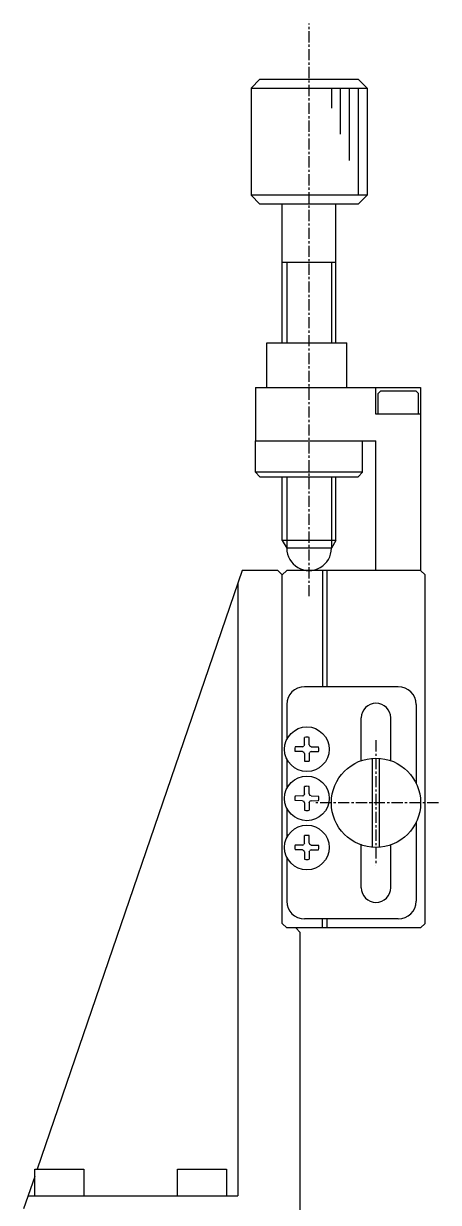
# Model space of a CAD drawing. Extents: x 73 to 304, y 18 to 225.
# Drawn here: x 122.5 to 169, y 92.1 to 224.1 of the extents above; entities that cross this region are included whole.
import ezdxf

# ---------------------------------------------------------------- set-up
doc = ezdxf.new("R2010")
doc.units = 0
doc.linetypes.add('CENTER', pattern=[2, 1.25, -0.25, 0.25, -0.25])
doc.layers.get('0').update_dxf_attribs({"linetype": 'CONTINUOUS'})
doc.layers.add('CENTER', color=1, linetype='CENTER')

msp = doc.modelspace()

# ---------------------------------------------------------------- linework, layer by layer
at = {"color": 7, "linetype": 'CONTINUOUS'}
for p, q in [((149.02841, 217.84898), (148.02841, 216.84898)), ((149.02841, 217.84898), (160.02841, 217.84898)), ((160.02841, 217.84898), (161.02841, 216.84898)), ((148.02841, 216.84898), (148.02841, 204.848979)), ((161.02841, 216.84898), (161.02841, 204.848979)), ((149.02841, 203.848979), (148.02841, 204.848979)), ((160.02841, 203.848979), (161.02841, 204.848979)), ((160.02841, 203.848979), (149.02841, 203.848979)), ((151.52841, 188.348979), (151.52841, 203.848979)), ((157.52841, 188.348979), (157.52841, 203.848979)), ((151.52841, 197.348979), (157.52841, 197.348979)), ((149.77841, 183.348979), (149.77841, 188.348979)), ((149.77841, 188.348979), (158.77841, 188.348979)), ((158.77841, 183.348979), (158.77841, 188.348979)), ((148.52841, 183.348979), (148.52841, 177.348979)), ((148.52841, 183.348979), (167.02841, 183.348979)), ((162.02841, 180.348979), (162.02841, 183.348979)), ((162.578411, 182.948979), (162.27841, 182.648978)), ((162.27841, 180.348979), (162.27841, 182.648978)), ((162.578411, 182.948979), (166.47841, 182.948979)), ((166.77841, 182.648978), (166.47841, 182.948979)), ((166.77841, 180.348979), (166.77841, 182.648978)), ((167.02841, 183.348979), (167.02841, 162.84898)), ((167.02841, 180.348979), (162.02841, 180.348979)), ((148.52841, 177.348979), (162.028411, 177.348979)), ((148.528411, 173.848979), (148.528411, 177.348979)), ((160.52841, 173.848979), (160.52841, 177.348979)), ((162.028411, 162.84898), (162.028411, 177.348979)), ((149.028411, 173.348979), (148.528411, 173.848979)), ((149.028411, 173.348979), (160.02841, 173.348979)), ((151.52841, 166.215011), (151.52841, 173.348979)), ((157.52841, 166.215011), (157.52841, 173.348979)), ((160.02841, 173.348979), (160.52841, 173.848979)), ((157.52841, 166.215011), (151.52841, 166.215011)), ((151.52841, 166.215011), (152.028414, 165.348978)), ((157.028405, 165.348978), (152.028409, 165.348978)), ((157.52841, 166.215011), (157.028405, 165.348978)), ((147.028412, 162.84898), (124.056979, 95.848982)), ((151.028408, 162.84898), (147.028412, 162.84898)), ((151.028408, 162.84898), (151.528408, 162.34898)), ((151.528408, 162.34898), (152.028408, 162.84898)), ((151.528408, 162.34898), (152.028408, 162.84898)), ((151.528408, 123.34898), (151.528408, 162.34898)), ((167.028409, 162.84898), (152.028408, 162.84898)), ((156.028408, 162.84898), (156.028408, 149.84898)), ((156.528407, 162.84898), (156.528407, 149.84898)), ((167.528409, 162.34898), (167.028409, 162.84898)), ((167.528409, 123.34898), (167.528409, 162.34898)), ((146.528412, 161.390647), (146.528412, 92.848982)), ((164.528409, 149.84898), (154.028408, 149.84898)), ((152.028408, 147.84898), (152.028408, 143.938705)), ((166.528409, 147.84898), (166.528409, 139.02843)), ((160.378409, 141.494139), (160.378409, 146.348981)), ((163.678409, 141.634114), (163.678409, 146.348981)), ((154.004001, 143.348305), (154.018408, 144.173706)), ((154.552816, 143.348305), (154.538408, 144.173706)), ((153.796548, 143.123692), (152.953682, 143.10898)), ((153.796548, 142.574268), (152.953682, 142.58898)), ((153.796548, 143.123692), (153.930562, 143.183359)), ((153.796548, 142.574268), (153.930562, 142.514601)), ((154.004001, 143.348305), (153.930562, 143.183359)), ((154.004001, 142.349655), (153.930562, 142.514601)), ((154.552816, 143.348305), (154.626254, 143.183359)), ((154.552816, 142.349655), (154.626254, 142.514601)), ((154.760268, 143.123692), (154.626254, 143.183359)), ((154.760268, 142.574268), (154.626254, 142.514601)), ((154.760268, 143.123692), (155.603135, 143.10898)), ((154.760268, 142.574268), (155.603135, 142.58898)), ((152.028408, 141.759255), (152.028408, 138.438704)), ((154.004001, 142.349655), (154.018408, 141.524253)), ((154.552816, 142.349655), (154.538408, 141.524253)), ((161.628409, 131.865008), (161.628409, 141.832954)), ((162.428409, 131.865008), (162.428409, 141.832954)), ((154.004001, 137.848304), (154.018408, 138.673705)), ((154.552816, 137.848304), (154.538408, 138.673705)), ((153.796548, 137.623691), (152.953682, 137.608979)), ((153.796548, 137.623691), (153.930562, 137.683358)), ((154.004001, 137.848304), (153.930562, 137.683358)), ((154.552816, 137.848304), (154.626254, 137.683358)), ((154.760268, 137.623691), (154.626254, 137.683358)), ((154.760268, 137.623691), (155.603135, 137.608979)), ((152.028408, 136.259254), (152.028408, 132.938704)), ((153.796548, 137.074267), (152.953682, 137.088979)), ((153.796548, 137.074267), (153.930562, 137.0146)), ((154.004001, 136.849654), (153.930562, 137.0146)), ((154.004001, 136.849654), (154.018408, 136.024252)), ((154.552816, 136.849654), (154.538408, 136.024252)), ((154.552816, 136.849654), (154.626254, 137.0146)), ((154.760268, 137.074267), (154.626254, 137.0146)), ((154.760268, 137.074267), (155.603135, 137.088979)), ((166.528409, 134.669531), (166.528409, 125.848982)), ((153.796548, 132.123692), (152.953682, 132.108979)), ((153.796548, 132.123692), (153.930562, 132.183358)), ((154.004001, 132.348304), (153.930562, 132.183358)), ((154.004001, 132.348304), (154.018408, 133.173706)), ((154.552816, 132.348304), (154.538408, 133.173706)), ((154.552816, 132.348304), (154.626254, 132.183358)), ((154.760268, 132.123692), (154.626254, 132.183358)), ((154.760268, 132.123692), (155.603135, 132.108979)), ((160.378409, 127.348981), (160.378409, 132.203822)), ((163.678409, 127.348981), (163.678409, 132.063847)), ((152.028408, 130.759255), (152.028408, 125.848982)), ((153.796548, 131.574267), (152.953682, 131.588979)), ((153.796548, 131.574267), (153.930562, 131.5146)), ((154.004001, 131.349654), (153.930562, 131.5146)), ((154.004001, 131.349654), (154.018408, 130.524253)), ((154.552816, 131.349654), (154.538408, 130.524253)), ((154.552816, 131.349654), (154.626254, 131.5146)), ((154.760268, 131.574267), (154.626254, 131.5146)), ((154.760268, 131.574267), (155.603135, 131.588979)), ((151.528408, 123.34898), (152.028408, 122.84898)), ((151.528408, 123.34898), (152.028408, 122.84898)), ((153.028408, 122.84898), (152.028408, 122.84898)), ((167.028409, 122.84898), (152.028408, 122.84898)), ((153.028408, 122.84898), (153.528408, 122.34898)), ((164.528409, 123.848982), (154.028408, 123.848982)), ((156.028408, 122.848982), (156.028408, 123.848982)), ((156.528407, 123.848982), (156.528407, 122.84898)), ((167.028409, 122.84898), (167.528409, 123.34898)), ((153.528408, 88.348982), (153.528408, 122.34898)), ((123.778406, 95.036478), (122.528407, 91.390649)), ((123.778406, 95.848982), (129.278406, 95.848982)), ((123.778406, 92.848982), (123.778406, 95.848982)), ((129.278406, 95.848982), (129.278406, 92.848982)), ((139.778409, 92.848982), (139.778409, 95.848982)), ((139.778409, 95.848982), (145.278409, 95.848982)), ((145.278409, 95.848982), (145.278409, 92.848982)), ((123.028407, 92.848982), (146.528412, 92.848982))]:
    msp.add_line(p, q, dxfattribs=at)
at = {"color": 3, "linetype": 'CONTINUOUS'}
for p, q in [((148.02841, 216.84898), (161.02841, 216.84898)), ((157.02841, 216.84898), (157.02841, 214.614812)), ((158.02841, 216.84898), (158.02841, 211.678336)), ((159.02841, 216.84898), (159.02841, 208.732786)), ((160.02841, 216.84898), (160.02841, 204.848979)), ((161.02841, 204.848979), (148.02841, 204.848979)), ((152.028413, 197.348979), (152.028411, 188.348979)), ((157.028406, 197.348979), (157.028408, 188.348979)), ((160.52841, 173.848979), (148.528411, 173.848979)), ((152.028409, 173.348979), (152.028407, 165.348978)), ((157.02841, 173.348979), (157.028412, 165.348978))]:
    msp.add_line(p, q, dxfattribs=at)
at = {"color": 7, "linetype": 'CONTINUOUS'}
for centre, radius in [((154.278408, 142.84898), 2.5), ((162.028409, 136.848981), 5), ((154.278408, 137.348979), 2.5), ((154.278408, 131.848979), 2.5)]:
    msp.add_circle(centre, radius, dxfattribs=at)
for centre, radius, start, end in [((154.52841, 165.348978), 2.499998, 180, 0.000025), ((154.028408, 147.84898), 2, 90, 180), ((164.528409, 147.84898), 2, 0, 90), ((162.028409, 146.348981), 1.65, 0, 180), ((154.278408, 142.84898), 1.35, 78.895876, 101.104124), ((154.278408, 142.84898), 1.35, 168.895876, 191.104124), ((154.278408, 142.84898), 1.35, 348.895876, 11.104124), ((154.278408, 142.84898), 1.35, 258.895876, 281.104124), ((154.278408, 137.348979), 1.35, 78.895876, 101.104124), ((154.278408, 137.348979), 1.35, 168.895876, 191.104124), ((154.278408, 137.348979), 1.35, 348.895876, 11.104124), ((154.278408, 137.348979), 1.35, 258.895876, 281.104124), ((154.278408, 131.848979), 1.35, 168.895876, 191.104124), ((154.278408, 131.848979), 1.35, 78.895876, 101.104124), ((154.278408, 131.848979), 1.35, 348.895876, 11.104124), ((154.278408, 131.848979), 1.35, 258.895876, 281.104124), ((162.028409, 127.348981), 1.65, 180, 0), ((154.028408, 125.848982), 2, 180, 270), ((164.528409, 125.848982), 2, 270, 0)]:
    msp.add_arc(centre, radius, start, end, dxfattribs=at)
at = {"layer": 'CENTER', "color": 1, "linetype": 'CENTER'}
for p, q in [((154.52841, 159.960343), (154.52841, 224.069365)), ((162.028409, 143.848982), (162.028409, 129.84898)), ((169.02841, 136.848981), (155.028408, 136.848981))]:
    msp.add_line(p, q, dxfattribs=at)

doc.saveas('drawing.dxf')
